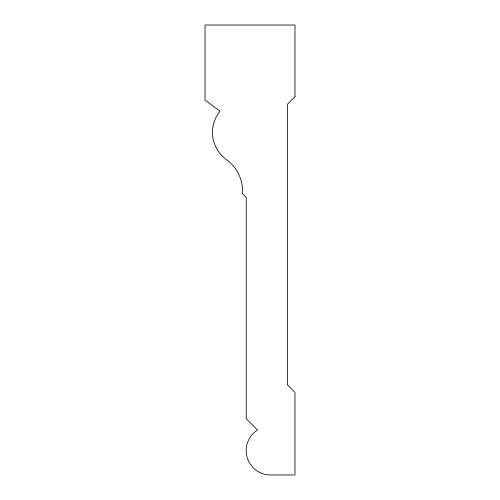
<?xml version="1.0" encoding="UTF-8"?>
<svg xmlns="http://www.w3.org/2000/svg" width="500" height="500" viewBox="0 0 500 500"><rect width="100%" height="100%" fill="white"/><g stroke="black" fill="none" stroke-linecap="round" stroke-linejoin="round"><path stroke-width="0.75" d="M295 96.7L287.5 104.2L287.5 384.981L295 392.481L295 475L271 475A24.4 24.4 0 0 1 257.5 430L246.25 418.75L246.25 197.5L242.5 193.75A38.788 38.788 0 0 0 231.25 163.75L227.7 160.519A33.575 33.575 0 0 1 220 111.25L205 100L205 25L295 25L295 96.7"/></g></svg>
